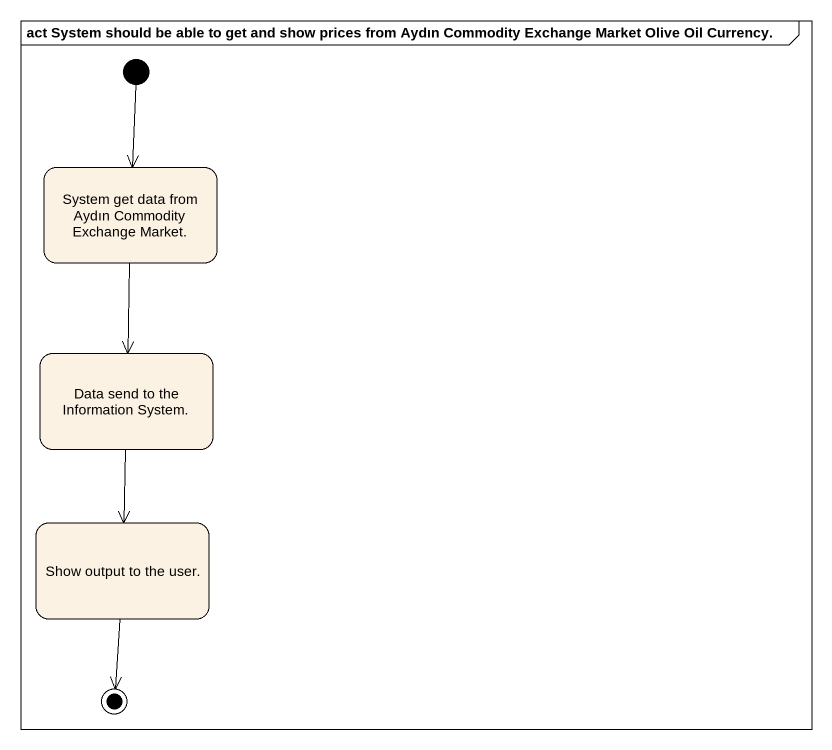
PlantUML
@startuml
mainframe act System should be able to get and show prices from Aydın Commodity Exchange Market Olive Oil Currency.
hide empty description
state "System get data from Aydın Commodity Exchange Market." as System_get_data_from_Aydın
state "Data send to the Information System." as Data_send_to_the
state "Show output to the user." as Show_output_to_the_user
[*] --> System_get_data_from_Aydın
System_get_data_from_Aydın --> Data_send_to_the
Data_send_to_the --> Show_output_to_the_user
Show_output_to_the_user --> [*]
@enduml
